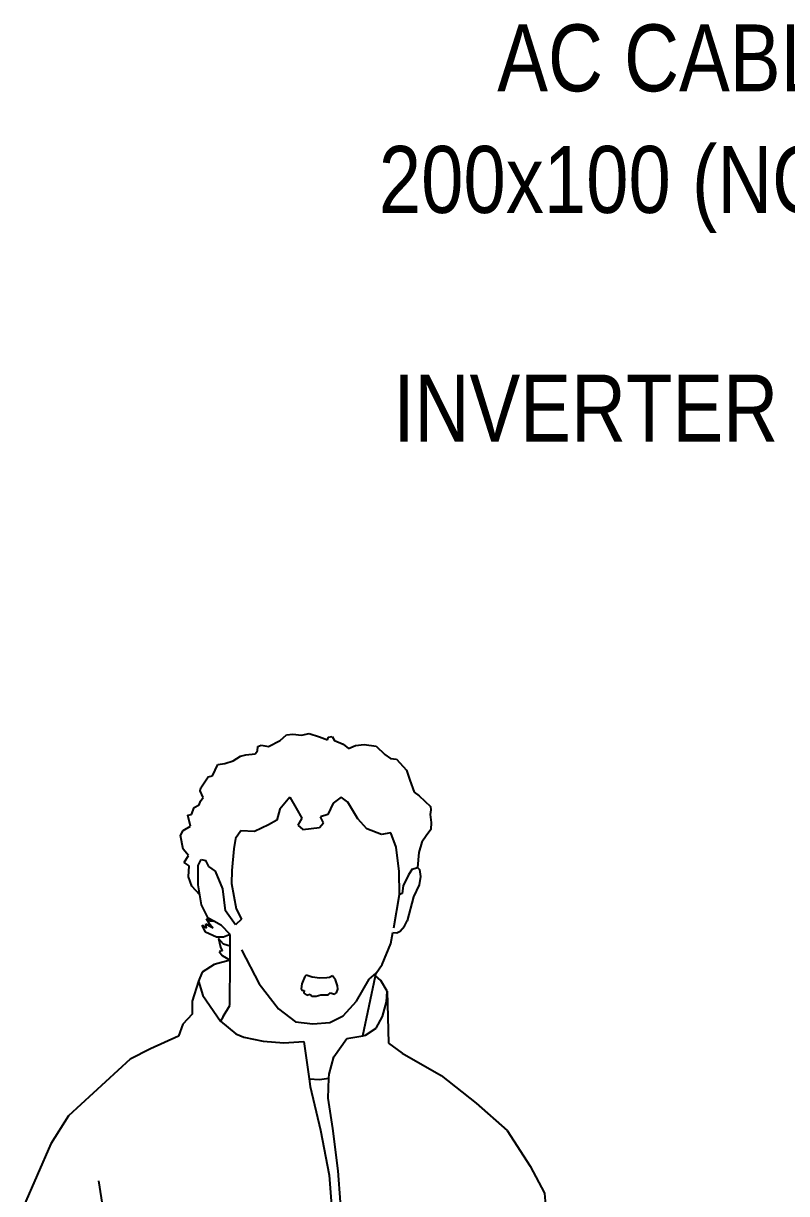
# Model space of a CAD drawing. Header units: millimetres. Extents: x 2437.6 to 2451.3, y 830.5 to 840.2.
# Drawn here: x 2447.655 to 2448.339, y 832.824 to 833.873 of the extents above; entities that cross this region are included whole.
import ezdxf
from ezdxf.enums import TextEntityAlignment as Align

# ---------------------------------------------------------------- set-up
doc = ezdxf.new("R2010")
doc.units = ezdxf.units.MM
doc.layers.add('A-DIMS-0050', color=8, linetype='Continuous', lineweight=18)
doc.styles.add('Cordia TCR', font='Cordia.shx', dxfattribs={"width": 0.85})

# ---------------------------------------------------------------- blocks, each defined once
blk = doc.blocks.new('G$C8B47C620')
at = {"color": 8}
for p, q in [((-0.0974062267632689, 1.782826958646183), (-0.091724317666376, 1.783574251603568)), ((-0.091724317666376, 1.783574251603568), (-0.0840985756658483, 1.782677500057616)), ((-0.0840985756658483, 1.782677500057616), (-0.0770709543430712, 1.784172085986938)), ((-0.0770709543430712, 1.784172085986938), (-0.0679499897232745, 1.781182914128294)), ((-0.1232738980033901, 1.772514244061313), (-0.1202834132418502, 1.773709912828053)), ((-0.1202834132418502, 1.773709912828053), (-0.1135548127058428, 1.772364785472746)), ((-0.1135548127058428, 1.772364785472746), (-0.1032376463117544, 1.777745318700909)), ((-0.1032376463117544, 1.777745318700909), (-0.0974062267632689, 1.782826958646183)), ((-0.0679499897232745, 1.781182914128294), (-0.0607728184259031, 1.77849263556709)), ((-0.0607728184259031, 1.77849263556709), (-0.0597261269867886, 1.780883973042364)), ((-0.0597261269867886, 1.780883973042364), (-0.0565861318900716, 1.781332372731413)), ((-0.0565861318900716, 1.781332372731413), (-0.054492788593052, 1.777894801198272)), ((-0.054492788593052, 1.777894801198272), (-0.0465680258057546, 1.77460668826825)), ((-0.0465680258057546, 1.77460668826825), (-0.0419327685667668, 1.770720717060613)), ((-0.0419327685667668, 1.770720717060613), (-0.0355032283405308, 1.773410995621816)), ((-0.0355032283405308, 1.773410995621816), (-0.0278775259212125, 1.774158288593753)), ((-0.0278775259212125, 1.774158288593753), (-0.0169622387911659, 1.77281316126755)), ((-0.0169622387911659, 1.77281316126755), (-0.0091869863972533, 1.765190725258435)), ((-0.1453035160375293, 1.759424944859347), (-0.1387760957877617, 1.763712554660742)), ((-0.1387760957877617, 1.763712554660742), (-0.133927116607083, 1.764831068838248)), ((-0.133927116607083, 1.764831068838248), (-0.1256663016101811, 1.765938018201268)), ((-0.1256663016101811, 1.765938018201268), (-0.1234234083967749, 1.768628296777024)), ((-0.1234234083967749, 1.768628296777024), (-0.1232738980033901, 1.772514244061313)), ((-0.0091869863972533, 1.765190725258435), (-0.0042527083714958, 1.761753153725294)), ((-0.1637730144138914, 1.746068483946146), (-0.1590360394038726, 1.756130189343821)), ((-0.1590360394038726, 1.756130189343821), (-0.1526707502489444, 1.757165957678808)), ((-0.1526707502489444, 1.757165957678808), (-0.1453035160375293, 1.759424944859347)), ((-0.0042527083714958, 1.761753153725294), (0.0012796903902199, 1.761005836873665)), ((0.0012796903902199, 1.761005836873665), (0.0100194672995713, 1.751281536053284)), ((-0.1742831318697426, 1.735414917755406), (-0.1676217892381828, 1.745180692727445)), ((-0.1676217892381828, 1.745180692727445), (-0.1637730144138914, 1.746068483946146)), ((0.0100194672995713, 1.751281536053284), (0.0129719251126517, 1.742175320570823)), ((0.0129719251126517, 1.742175320570823), (0.0170958342787344, 1.731394292190089)), ((-0.1748752785206307, 1.732603566997568), (-0.1742831318697426, 1.735414917755406)), ((-0.1720627107133623, 1.726536957896315), (-0.1748752785206307, 1.732603566997568)), ((0.0170958342787344, 1.731394292190089), (0.0213015805638861, 1.728298562156851)), ((-0.1757634390087333, 1.720026441238588), (-0.1745791854045819, 1.723429652818595)), ((-0.1745791854045819, 1.723429652818595), (-0.1720627107133623, 1.726536957896315)), ((-0.0944333082006779, 1.726835612236755), (-0.1035389617609326, 1.716078966215719)), ((-0.0944333082006779, 1.726835612236755), (-0.0889146775880363, 1.717182211956242)), ((-0.0556163229921367, 1.721470880016568), (-0.0604750322236214, 1.711472008741111)), ((-0.048471193673322, 1.726898840817739), (-0.0556163229921367, 1.721470880016568)), ((-0.0424692948290613, 1.722327930343454), (-0.048471193673322, 1.726898840817739)), ((-0.0336093197402079, 1.707472440481069), (-0.0424692948290613, 1.722327930343454)), ((0.0213015805638861, 1.728298562156851), (0.0316427123907488, 1.718651015879004)), ((-0.185866408777656, 1.710899383702781), (-0.1825728281692136, 1.711444387867232)), ((-0.1834661320026498, 1.70093337482831), (-0.185866408777656, 1.710899383702781)), ((-0.1825728281692136, 1.711444387867232), (-0.1802043604839128, 1.717658974113874)), ((-0.1802043604839128, 1.717658974113874), (-0.1757634390087333, 1.720026441238588)), ((-0.1035389617609326, 1.716078966215719), (-0.1060223614040297, 1.70642558982945)), ((-0.0889146775880363, 1.717182211956242), (-0.0836720417428296, 1.708080458454788)), ((-0.0604750322236214, 1.711472008741111), (-0.0670485463633668, 1.70947222461109)), ((0.0320227296615485, 1.715678450636915), (0.0311990179761779, 1.71156158921076)), ((0.0311990179761779, 1.71156158921076), (0.0322973002039362, 1.704151214755257)), ((0.0316427123907488, 1.718651015879004), (0.0320227296615485, 1.715678450636915)), ((-0.1899283912207466, 1.697057702054735), (-0.1834661320026498, 1.70093337482831)), ((-0.1134724415314849, 1.702012606852804), (-0.1261652366665658, 1.696220590558369)), ((-0.1060223614040297, 1.70642558982945), (-0.1134724415314849, 1.702012606852804)), ((-0.0836720417428296, 1.708080458454788), (-0.0872591042134445, 1.701736795410397)), ((-0.0872591042134445, 1.701736795410397), (-0.082844215532532, 1.697875459183706)), ((-0.082844215532532, 1.697875459183706), (-0.0679440156382043, 1.699806139236898)), ((-0.0679440156382043, 1.699806139236898), (-0.0643569136445876, 1.703943286891445)), ((-0.0643569136445876, 1.703943286891445), (-0.0670485463633668, 1.70947222461109)), ((-0.0253209599468391, 1.698616302994196), (-0.0336093197402079, 1.707472440481069)), ((0.0322973002039362, 1.704151214755257), (0.0320227296615485, 1.697838709806092)), ((-0.1924542424094398, 1.692635878192959), (-0.1899283912207466, 1.697057702054735)), ((-0.1899210323754232, 1.680435636590119), (-0.1924542424094398, 1.692635878192959)), ((-0.1429969651799183, 1.68987692752853), (-0.1446525385545101, 1.680499362584669)), ((-0.138306121196365, 1.696772213457734), (-0.1429969651799183, 1.68987692752853)), ((-0.1261652366665658, 1.696220590558369), (-0.138306121196365, 1.696772213457734)), ((-0.0124597189424094, 1.693474025640171), (-0.0253209599468391, 1.698616302994196)), ((-0.0038855718739796, 1.6949024428759), (-0.0124597189424094, 1.693474025640171)), ((0.0009731372992974, 1.682046737128985), (-0.0038855718739796, 1.6949024428759)), ((0.0276295217045117, 1.692349553282838), (0.0237386513326783, 1.686636627026019)), ((0.0320227296615485, 1.697838709806092), (0.0276295217045117, 1.692349553282838)), ((-0.1853151707618963, 1.6746808236785), (-0.1899210323754232, 1.680435636590119)), ((-0.1446525385545101, 1.680499362584669), (-0.1463081119291019, 1.661192585917888)), ((0.0036057815013919, 1.660380309869652), (0.0009731372992974, 1.682046737128985)), ((0.0237386513326783, 1.686636627026019), (0.0212173498875927, 1.677395785009139)), ((-0.1889998363621999, 1.6684655923018), (-0.1853151707618963, 1.6746808236785)), ((-0.1846242737665307, 1.665473099143128), (-0.1889998363621999, 1.6684655923018)), ((-0.1765455598069821, 1.665812345527229), (-0.1738057812035549, 1.670947263468406)), ((-0.1738057812035549, 1.670947263468406), (-0.1696960723784287, 1.67026259128761)), ((-0.1670028581575025, 1.664778134596418), (-0.1696960723784287, 1.67026259128761)), ((0.0212173498875927, 1.677395785009139), (0.0198662051989231, 1.664059079630533)), ((-0.1853151707618963, 1.655574782707845), (-0.1846242737665307, 1.665473099143128)), ((-0.1764615697029512, 1.648232317704242), (-0.1765455598069821, 1.665812345527229)), ((-0.1612083118234295, 1.660640963062178), (-0.1670028581575025, 1.664778134596418)), ((-0.1545860183250625, 1.644919758968172), (-0.1612083118234295, 1.660640963062178)), ((-0.1463081119291019, 1.661192585917888), (-0.1465840275923256, 1.64960852949298)), ((0.0039666020020377, 1.639584575619665), (0.0036057815013919, 1.660380309869652)), ((0.0117963358352426, 1.657429550687084), (0.0070315081684384, 1.647551233749255)), ((0.015149340761127, 1.66236868526903), (0.0117963358352426, 1.657429550687084)), ((0.015149340761127, 1.66236868526903), (0.0198662051989231, 1.664059079630533)), ((0.0198662051989231, 1.664059079630533), (0.0217019233678002, 1.662109480341314)), ((0.0217019233678002, 1.662109480341314), (0.022607571008848, 1.655698554954142)), ((-0.1823213626921643, 1.647057626134483), (-0.1853151707618963, 1.655574782707845)), ((-0.1749665130337235, 1.639265776699176), (-0.1823213626921643, 1.647057626134483)), ((-0.1749665130337235, 1.639265776699176), (-0.1764615697029512, 1.648232317704242)), ((-0.1465840275923256, 1.64960852949298), (-0.1424450942140538, 1.626716228041914)), ((0.0070315081684384, 1.647551233749255), (0.0063256165885832, 1.640671694141929)), ((0.0214266011316795, 1.648484591307351), (0.0163090254936833, 1.637598032189999)), ((0.022607571008848, 1.655698554954142), (0.0214266011316795, 1.648484591307351)), ((-0.1734714563644957, 1.630299235723214), (-0.1749665130337235, 1.639265776699176)), ((-0.1521026186819654, 1.625061359416577), (-0.1545860183250625, 1.644919758968172)), ((-0.0013849238457624, 1.609781963212299), (0.0039666020020377, 1.639584575619665)), ((0.0063256165885832, 1.640671694141929), (0.0039666020020377, 1.639584575619665)), ((0.0163090254936833, 1.637598032189999), (0.0108257250103634, 1.615975913737202)), ((-0.167516663990682, 1.618355454862467), (-0.1734714563644957, 1.630299235723214)), ((-0.1424450942140538, 1.626716228041914), (-0.1377542898117099, 1.617614450631663)), ((-0.1663394972856622, 1.613563011705992), (-0.1689902899961453, 1.61794861186354)), ((-0.1689902899961453, 1.61794861186354), (-0.1656287789519411, 1.61612884895294)), ((-0.1626348894496914, 1.61569381764275), (-0.167516663990682, 1.618355454862467)), ((-0.1656287789519411, 1.61612884895294), (-0.1626348894496914, 1.61569381764275)), ((-0.1557952595467214, 1.611964720083051), (-0.1626348894496914, 1.61569381764275)), ((-0.1432728809013497, 1.612649868679), (-0.1521026186819654, 1.625061359416577)), ((-0.1377542898117099, 1.617614450631663), (-0.1432728809013497, 1.612649868679)), ((0.008443330967566, 1.611213154639699), (0.0108257250103634, 1.615975913737202)), ((-0.1698799144069199, 1.605982844615937), (-0.1728661658416968, 1.612237023655325)), ((-0.1728661658416968, 1.612237023655325), (-0.1691689191211481, 1.609962768052355)), ((-0.1602102439210285, 1.601576504253899), (-0.1698799144069199, 1.605982844615937)), ((-0.1691689191211481, 1.609962768052355), (-0.1695955320901703, 1.613516274534049)), ((-0.1695955320901703, 1.613516274534049), (-0.1667515113658737, 1.611526312801288)), ((-0.1667515113658737, 1.611526312801288), (-0.163054264645325, 1.609962768052355)), ((-0.163054264645325, 1.609962768052355), (-0.1663394972856622, 1.613563011705992)), ((-0.1478034003230277, 1.603976301616058), (-0.1557952595467214, 1.611964720083051)), ((-0.0038802969793323, 1.595885246541002), (-0.0021030569041613, 1.605782684870064)), ((-0.0021030569041613, 1.605782684870064), (0.0013843357737642, 1.605215623843833)), ((0.0013843357737642, 1.605215623843833), (0.004384394880617, 1.606979593663709)), ((0.004384394880617, 1.606979593663709), (0.008443330967566, 1.611213154639699)), ((-0.1538111675472464, 1.601434357289691), (-0.1602102439210285, 1.601576504253899)), ((-0.1584746336156968, 1.60016987308336), (-0.1567048404540401, 1.592430355201941)), ((-0.1538289315940347, 1.595083908279776), (-0.1584746336156968, 1.60016987308336)), ((-0.1478905418480281, 1.593523369767354), (-0.1538289315940347, 1.595083908279776)), ((-0.1478034003230277, 1.603976301616058), (-0.1538111675472464, 1.601434357289691)), ((-0.1478905418480281, 1.593523369767354), (-0.1478034003230277, 1.603976301616058)), ((-0.011722863157047, 1.576999960496323), (-0.0038802969793323, 1.595885246541002)), ((-0.1549487758602481, 1.589068170069368), (-0.1576506054552738, 1.588499606150435)), ((-0.1576506054552738, 1.588499606150435), (-0.1552331976999994, 1.585088246632949)), ((-0.1567048404540401, 1.592430355201941), (-0.1549487758602481, 1.589068170069368)), ((-0.1552331976999994, 1.585088246632949), (-0.1479954519018065, 1.580939043662511)), ((-0.1479954519018065, 1.580939043662511), (-0.1478905418480281, 1.593523369767354)), ((-0.1378942848823499, 1.590161081781844), (-0.1218114467046689, 1.559672276503989)), ((-0.1623273510776926, 1.576984401996015), (-0.1728928078955505, 1.569943791721016)), ((-0.1479954519018065, 1.580939043662511), (-0.1623273510776926, 1.576984401996015)), ((-0.1483361691061873, 1.540068830465316), (-0.1479954519018065, 1.580939043662511)), ((-0.0171352773613762, 1.569275122543331), (-0.011722863157047, 1.576999960496323)), ((-0.1728928078955505, 1.569943791721016), (-0.1762010940292384, 1.56192724450375)), ((-0.0808769610302988, 1.566321074045845), (-0.0835815600876231, 1.559712614820455)), ((-0.0799042137514334, 1.567338372129598), (-0.0808769610302988, 1.566321074045845)), ((-0.0743172965885606, 1.565663026121911), (-0.0799042137514334, 1.567338372129598)), ((-0.0676927875319961, 1.564785437774844), (-0.0743172965885606, 1.565663026121911)), ((-0.0613875162380282, 1.565104569497635), (-0.0676927875319961, 1.564785437774844)), ((-0.0589133348839823, 1.565423677340732), (-0.0613875162380282, 1.565104569497635)), ((-0.0562794753641356, 1.566939481359441), (-0.0589133348839823, 1.565423677340732)), ((-0.0535658162843902, 1.56326965765038), (-0.0562794753641356, 1.566939481359441)), ((-0.0516503108374309, 1.557844681097777), (-0.0535658162843902, 1.56326965765038)), ((-0.0347298557462636, 1.544189359789016), (-0.0234866715327371, 1.563815871908446)), ((-0.029182876489358, 1.51310211076634), (-0.017645299405558, 1.566897098949994)), ((-0.0234866715327371, 1.563815871908446), (-0.0171352773613762, 1.569275122543331)), ((-0.017645299405558, 1.566897098949994), (-0.0171352773613762, 1.569275122543331)), ((-0.0128245075175073, 1.562555832060752), (-0.017645299405558, 1.566897098949994)), ((-0.1762010940292384, 1.56192724450375), (-0.181908168742666, 1.544073140365072)), ((-0.1762010940292384, 1.56192724450375), (-0.1723186573653948, 1.549226555638597)), ((-0.1218114467046689, 1.559672276503989), (-0.1045369630155619, 1.537078341192682)), ((-0.0835815600876231, 1.559712614820455), (-0.0842939400754403, 1.555211987695657)), ((-0.0842939400754403, 1.555211987695657), (-0.0831765883194748, 1.553616400720784)), ((-0.0831765883194748, 1.553616400720784), (-0.0815803205769043, 1.553616400720784)), ((-0.0815803205769043, 1.553616400720784), (-0.0818197587796021, 1.551382598103373)), ((-0.0526878630917054, 1.551462357136188), (-0.0515705113357399, 1.554972638885374)), ((-0.0515705113357399, 1.554972638885374), (-0.0516503108374309, 1.557844681097777)), ((-0.0072014637698885, 1.553188116726233), (-0.0128245075175073, 1.562555832060752)), ((-0.0077369722712319, 1.543552770730457), (-0.0072014637698885, 1.553188116726233)), ((-0.0072014637698885, 1.553188116726233), (-0.0060235167911742, 1.506426616309909)), ((-0.181908168742666, 1.544073140365072), (-0.181908168742666, 1.532531682198169)), ((-0.1723186573653948, 1.549226555638597), (-0.1565132236864883, 1.526220567364362)), ((-0.0818197587796021, 1.551382598103373), (-0.0791060996998567, 1.549547662347322)), ((-0.0791060996998567, 1.549547662347322), (-0.0763126411184203, 1.550505009741755)), ((-0.0763126411184203, 1.550505009741755), (-0.0748759724374395, 1.548430772963911)), ((-0.0748759724374395, 1.548430772963911), (-0.0709651225188281, 1.548430772963911)), ((-0.0709651225188281, 1.548430772963911), (-0.0668148343393113, 1.549787011128501)), ((-0.0668148343393113, 1.549787011128501), (-0.0599675589764956, 1.54964137931529)), ((-0.0599675589764956, 1.54964137931529), (-0.0579555426083971, 1.551621922990307)), ((-0.0579555426083971, 1.551621922990307), (-0.0543639699171763, 1.550265684825717)), ((-0.0543639699171763, 1.550265684825717), (-0.0526878630917054, 1.551462357136188)), ((-0.0467348801612388, 1.530856181372656), (-0.0347298557462636, 1.544189359789016)), ((-0.0115252369723748, 1.530356877454324), (-0.0077369722712319, 1.543552770730457)), ((-0.181908168742666, 1.532531682198169), (-0.1902693554584403, 1.523378130674246)), ((-0.1541968713572714, 1.530482728325296), (-0.1483361691061873, 1.540068830465316)), ((-0.1045369630155619, 1.537078341192682), (-0.0894194794527721, 1.525522905096295)), ((-0.1902693554584403, 1.523378130674246), (-0.1942619115870912, 1.512681201988016)), ((-0.1541968713572714, 1.530482728325296), (-0.1565132236864883, 1.526220567364362)), ((-0.1565132236864883, 1.526220567364362), (-0.1428282744309399, 1.514744973479537)), ((-0.0894194794527721, 1.525522905096295), (-0.0738573880807962, 1.523745138081722)), ((-0.0738573880807962, 1.523745138081722), (-0.058739945437992, 1.525078475679038)), ((-0.058739945437992, 1.525078475679038), (-0.0467348801612388, 1.530856181372656)), ((-0.0172028292727191, 1.520008014311315), (-0.0115252369723748, 1.530356877454324)), ((-0.1942619115870912, 1.512681201988016), (-0.2194467995723244, 1.501431848228094)), ((-0.1428282744309399, 1.514744973479537), (-0.1357344223943073, 1.511835931625683)), ((-0.1357344223943073, 1.511835931625683), (-0.11837578509585, 1.508256837638328)), ((-0.0550425405672286, 1.494086587961647), (-0.0433786288776901, 1.510779979624203)), ((-0.0433786288776901, 1.510779979624203), (-0.029182876489358, 1.51310211076634)), ((-0.029182876489358, 1.51310211076634), (-0.0266556829737965, 1.51351550729305)), ((-0.0266556829737965, 1.51351550729305), (-0.0172028292727191, 1.520008014311315)), ((-0.2194467995723244, 1.501431848228094), (-0.2375910348200705, 1.492050945220399)), ((-0.11837578509585, 1.508256837638328), (-0.0998404684069101, 1.506862402107799)), ((-0.0998404684069101, 1.506862402107799), (-0.0818739863752853, 1.508086854999419)), ((-0.0818739863752853, 1.508086854999419), (-0.0772520507161971, 1.474400505423546)), ((-0.0060235167911742, 1.506426616309909), (0.0062059173651505, 1.497345819225302)), ((-0.2375910348200705, 1.492050945220399), (-0.2926494135463145, 1.441394068999216)), ((-0.0592839592427481, 1.478718063182896), (-0.0550425405672286, 1.494086587961647)), ((0.0062059173651505, 1.497345819225302), (0.0411471111292485, 1.477437945461133)), ((-0.0772520507161971, 1.474400505423546), (-0.0678915960306767, 1.473777107676142)), ((-0.0772520507161971, 1.474400505423546), (-0.0763396761321928, 1.46775078724022)), ((-0.0678915960306767, 1.473777107676142), (-0.0594222824729513, 1.474984860731638)), ((-0.0600792073819321, 1.457255131026614), (-0.0594222824729513, 1.474984860731638)), ((-0.0594222824729513, 1.474984860731638), (-0.0592839592427481, 1.478718063182896)), ((0.0411471111292485, 1.477437945461133), (0.0725941692071501, 1.452640385148698)), ((-0.0763396761321928, 1.46775078724022), (-0.0669768235238735, 1.428515741718002)), ((-0.0559733014379162, 1.429880319788936), (-0.0600792073819321, 1.457255131026614)), ((0.0725941692071501, 1.452640385148698), (0.1002585237438325, 1.428024463995825)), ((-0.2926494135463145, 1.441394068999216), (-0.3085512272955384, 1.416299144024379)), ((-0.0669768235238735, 1.428515741718002), (-0.059164230391616, 1.388103190416587)), ((-0.0510137141391169, 1.391873036394827), (-0.0559733014379162, 1.429880319788936)), ((0.1002585237438325, 1.428024463995825), (0.1210447671764996, 1.396270457393257)), ((-0.3085512272955384, 1.416299144024379), (-0.3331983578100335, 1.360077342949808)), ((0.1210447671764996, 1.396270457393257), (0.1337953162437771, 1.37193120563461)), ((-0.059164230391616, 1.388103190416587), (-0.0562770806427579, 1.349143381929025)), ((-0.0490298464719672, 1.363780682571814), (-0.0510137141391169, 1.391873036394827)), ((-0.2436817897541914, 1.241415729891742), (-0.2655190135992598, 1.383196216658689)), ((0.1337953162437771, 1.37193120563461), (0.1361722281726543, 1.341044621702167))]:
    blk.add_line(p, q, dxfattribs=at)

msp = doc.modelspace()

# ---------------------------------------------------------------- block references
msp.add_blockref('G$C8B47C620', (2447.988001362892, 831.4522173604796))

# ---------------------------------------------------------------- texts
at = {"layer": 'A-DIMS-0050', "color": 2, "style": 'Cordia TCR', "width": 0.85}
for s, p in [('AC CABLE LADDER', (2448.712344860453, 833.8418589103217)), ('200x100 (NON COVER)', (2448.712344860453, 833.7328683921614))]:
    msp.add_text(s, height=0.06, dxfattribs=at).set_placement(p, align=Align.MIDDLE_RIGHT)
at = {"layer": 'A-DIMS-0050', "color": 2, "insert": (2448.158750747945, 833.527966035605), "char_height": 0.06, "attachment_point": 5, "style": 'Cordia TCR'}
msp.add_mtext('\\A1;INVERTER', dxfattribs=at)

doc.saveas('drawing.dxf')
